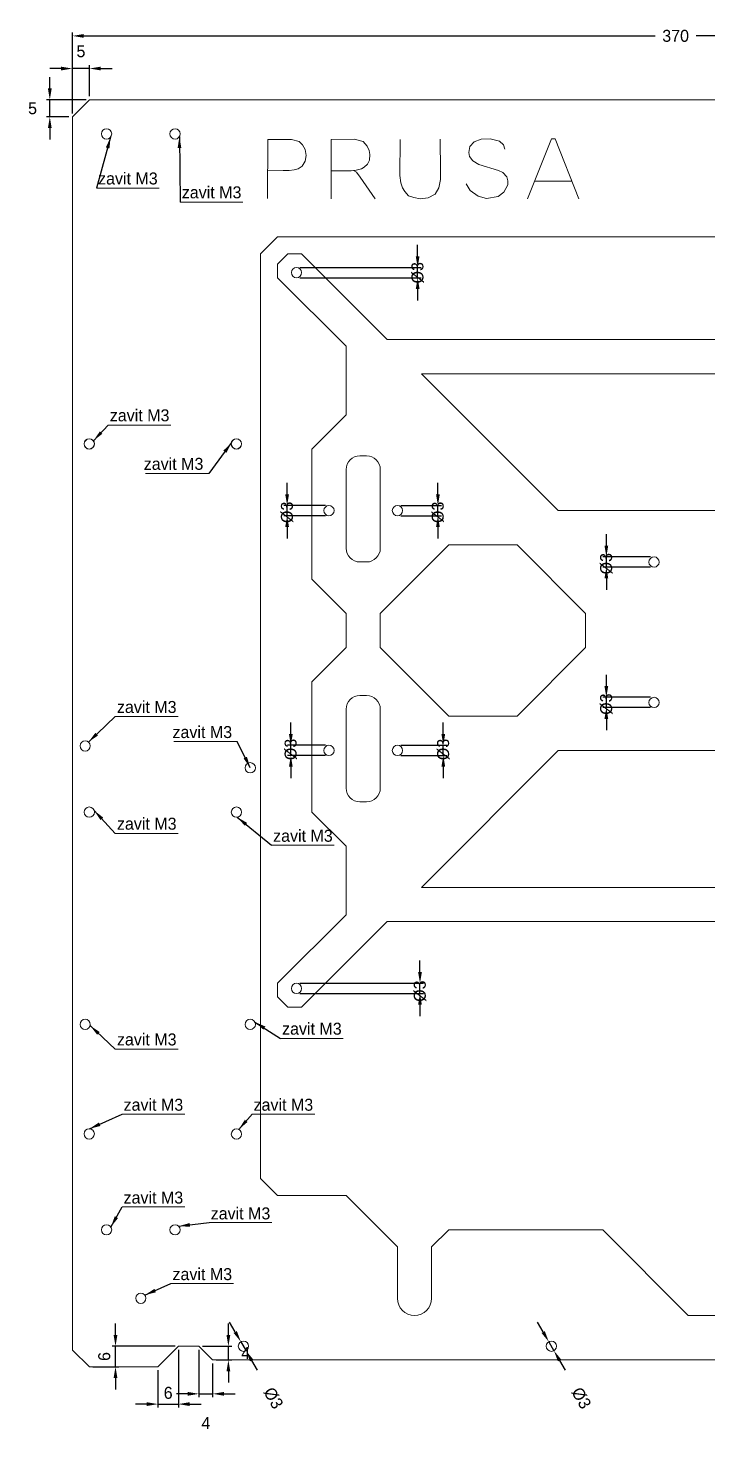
# Model space of a CAD drawing. Header units: millimetres. Extents: x 81 to 504, y 12 to 422.
# Drawn here: x 81.4 to 280.2, y 12.2 to 421.8 of the extents above; entities that cross this region are included whole.
import ezdxf

# ---------------------------------------------------------------- set-up
doc = ezdxf.new("R2010")
doc.units = ezdxf.units.MM
doc.header["$PDSIZE"] = -1
doc.layers.get('Defpoints').update_dxf_attribs({"true_color": 0xffffff})
for name, color, linetype, lineweight, true_color in [('3mm_DIRY', 7, 'Continuous', 15, 0xffffff), ('BED-NEW', 7, 'Continuous', 15, 0xffffff), ('INSIDE', 7, 'Continuous', 15, 0xffffff), ('KOTY', 9, 'Continuous', 15, 0xc0c0c0), ('M3_ZAVIT', 7, 'Continuous', 15, 0xffffff), ('NAME', 7, 'Continuous', 15, 0xffffff), ('OUTSIDE', 7, 'Continuous', 15, 0xffffff)]:
    doc.layers.add(name, color=color, linetype=linetype, lineweight=lineweight, true_color=true_color)
doc.styles.add('textstyle40', font='')
doc.styles.add('textstyle41', font='')
doc.styles.add('textstyle42', font='')
doc.styles.add('textstyle43', font='')
doc.styles.add('textstyle44', font='')
doc.styles.add('textstyle45', font='')
doc.styles.add('textstyle46', font='')
doc.styles.add('textstyle47', font='')
doc.styles.add('textstyle48', font='')
doc.styles.add('textstyle49', font='')
doc.styles.add('textstyle50', font='')
doc.styles.add('textstyle51', font='')
doc.styles.add('textstyle52', font='')
doc.styles.add('textstyle53', font='')
doc.styles.add('textstyle54', font='')
doc.styles.get('textstyle40').set_extended_font_data('TXT')
doc.styles.get('textstyle41').set_extended_font_data('TXT')
doc.styles.get('textstyle42').set_extended_font_data('TXT')
doc.styles.get('textstyle43').set_extended_font_data('TXT')
doc.styles.get('textstyle44').set_extended_font_data('TXT')
doc.styles.get('textstyle45').set_extended_font_data('TXT')
doc.styles.get('textstyle46').set_extended_font_data('TXT')
doc.styles.get('textstyle47').set_extended_font_data('TXT')
doc.styles.get('textstyle48').set_extended_font_data('TXT')
doc.styles.get('textstyle49').set_extended_font_data('TXT')
doc.styles.get('textstyle50').set_extended_font_data('TXT')
doc.styles.get('textstyle51').set_extended_font_data('TXT')
doc.styles.get('textstyle52').set_extended_font_data('TXT')
doc.styles.get('textstyle53').set_extended_font_data('TXT')
doc.styles.get('textstyle54').set_extended_font_data('TXT')
doc.dimstyles.new('QCADDimStyle', dxfattribs={"dimtxt": 3.5, "dimasz": 3.302, "dimexe": 1, "dimexo": 1, "dimgap": 1.524, "dimtad": 1, "dimtoh": 1, "dimdec": 4, "dimzin": 0, "dimdsep": 46, "dimtxsty": 'Standard', "dimcen": 0.09, "dimadec": 0, "dimazin": 0, "dimtfac": 1, "dimtdec": 4, "dimtofl": 0, "dimtmove": 0, "dimatfit": 3, "dimfxl": 1, "dimtolj": 1, "dimtzin": 0, "dimarcsym": 0})

# ---------------------------------------------------------------- blocks, each defined once
blk = doc.blocks.new('*D42')
at = {"layer": 'Defpoints', "color": 0}
for p in [(143.65, 38.2), (145.15, 35.6)]:
    blk.add_point(p, dxfattribs=at)
at = {"layer": 'KOTY', "color": 0, "lineweight": -2}
for p, q in [((142, 41.06), (140.35, 43.92)), ((143.65, 38.2), (145.15, 35.6)), ((146.8, 32.74), (148.45, 29.88))]:
    blk.add_line(p, q, dxfattribs=at)
at = {"layer": 'KOTY', "color": 0}
for points in [[(141.52, 40.78), (142.48, 41.33), (143.65, 38.2)], [(147.28, 33.02), (146.32, 32.47), (145.15, 35.6)]]:
    blk.add_solid(points, dxfattribs=at)
at = {"layer": 'KOTY', "color": 0, "insert": (153.14, 21.76), "char_height": 3.5, "attachment_point": 5, "rotation": 300}
blk.add_mtext('%%c3', dxfattribs=at)
blk = doc.blocks.new('*D43')
at = {"layer": 'Defpoints', "color": 0}
for p in [(233.65, 38.2), (235.15, 35.6)]:
    blk.add_point(p, dxfattribs=at)
at = {"layer": 'KOTY', "color": 0, "lineweight": -2}
for p, q in [((232, 41.06), (230.35, 43.92)), ((233.65, 38.2), (235.15, 35.6)), ((236.8, 32.74), (238.45, 29.88))]:
    blk.add_line(p, q, dxfattribs=at)
at = {"layer": 'KOTY', "color": 0}
for points in [[(231.52, 40.78), (232.48, 41.33), (233.65, 38.2)], [(237.28, 33.02), (236.32, 32.47), (235.15, 35.6)]]:
    blk.add_solid(points, dxfattribs=at)
at = {"layer": 'KOTY', "color": 0, "insert": (243.14, 21.76), "char_height": 3.5, "attachment_point": 5, "rotation": 300}
blk.add_mtext('%%c3', dxfattribs=at)
blk = doc.blocks.new('*D49')
at = {"layer": 'Defpoints', "color": 0}
for p in [(464.4, 419.53), (94.4, 395.9), (464.4, 395.9)]:
    blk.add_point(p, dxfattribs=at)
at = {"layer": 'KOTY', "color": 0, "lineweight": -2}
for p, q in [((94.4, 396.9), (94.4, 420.53)), ((97.7, 419.53), (264.7, 419.53)), ((461.1, 419.53), (276.75, 419.53)), ((464.4, 396.9), (464.4, 420.53))]:
    blk.add_line(p, q, dxfattribs=at)
at = {"layer": 'KOTY', "color": 0}
for points in [[(97.7, 420.08), (97.7, 418.98), (94.4, 419.53)], [(461.1, 418.98), (461.1, 420.08), (464.4, 419.53)]]:
    blk.add_solid(points, dxfattribs=at)
at = {"layer": 'KOTY', "color": 0, "insert": (270.72, 419.53), "char_height": 3.5, "attachment_point": 5}
blk.add_mtext('370', dxfattribs=at)
blk = doc.blocks.new('*D50')
at = {"layer": 'Defpoints', "color": 0}
for p in [(159.9, 351.9), (159.9, 348.9), (195.32, 351.9)]:
    blk.add_point(p, dxfattribs=at)
at = {"layer": 'KOTY', "color": 0, "lineweight": -2}
for p, q in [((195.32, 355.2), (195.32, 358.5)), ((160.9, 351.9), (196.32, 351.9)), ((160.9, 348.9), (196.32, 348.9)), ((195.32, 348.9), (195.32, 351.9)), ((195.32, 345.6), (195.32, 342.3))]:
    blk.add_line(p, q, dxfattribs=at)
at = {"layer": 'KOTY', "color": 0}
for points in [[(194.77, 355.2), (195.87, 355.2), (195.32, 351.9)], [(195.87, 345.6), (194.77, 345.6), (195.32, 348.9)]]:
    blk.add_solid(points, dxfattribs=at)
at = {"layer": 'KOTY', "color": 0, "insert": (195.32, 350.37), "char_height": 3.5, "attachment_point": 5, "rotation": 90}
blk.add_mtext('%%c3', dxfattribs=at)
blk = doc.blocks.new('*D51')
at = {"layer": 'Defpoints', "color": 0}
for p in [(189.4, 282.4), (189.4, 279.4), (201.24, 282.4)]:
    blk.add_point(p, dxfattribs=at)
at = {"layer": 'KOTY', "color": 0, "lineweight": -2}
for p, q in [((201.24, 285.7), (201.24, 289)), ((190.4, 282.4), (202.24, 282.4)), ((190.4, 279.4), (202.24, 279.4)), ((201.24, 279.4), (201.24, 282.4)), ((201.24, 276.1), (201.24, 272.8))]:
    blk.add_line(p, q, dxfattribs=at)
at = {"layer": 'KOTY', "color": 0}
for points in [[(200.69, 285.7), (201.79, 285.7), (201.24, 282.4)], [(201.79, 276.1), (200.69, 276.1), (201.24, 279.4)]]:
    blk.add_solid(points, dxfattribs=at)
at = {"layer": 'KOTY', "color": 0, "insert": (201.24, 280.41), "char_height": 3.5, "attachment_point": 5, "rotation": 90}
blk.add_mtext('%%c3', dxfattribs=at)
blk = doc.blocks.new('*D52')
at = {"layer": 'Defpoints', "color": 0}
for p in [(157.17, 282.4), (169.4, 282.4), (169.4, 279.4)]:
    blk.add_point(p, dxfattribs=at)
at = {"layer": 'KOTY', "color": 0, "lineweight": -2}
for p, q in [((157.17, 285.7), (157.17, 289)), ((168.4, 282.4), (156.17, 282.4)), ((168.4, 279.4), (156.17, 279.4)), ((157.17, 279.4), (157.17, 282.4)), ((157.17, 276.1), (157.17, 272.8))]:
    blk.add_line(p, q, dxfattribs=at)
at = {"layer": 'KOTY', "color": 0}
for points in [[(156.61, 285.7), (157.72, 285.7), (157.17, 282.4)], [(157.72, 276.1), (156.61, 276.1), (157.17, 279.4)]]:
    blk.add_solid(points, dxfattribs=at)
at = {"layer": 'KOTY', "color": 0, "insert": (157.17, 280.41), "char_height": 3.5, "attachment_point": 5, "rotation": 90}
blk.add_mtext('%%c3', dxfattribs=at)
blk = doc.blocks.new('*D53')
at = {"layer": 'Defpoints', "color": 0}
for p in [(189.4, 212.4), (189.4, 209.4), (202.82, 212.4)]:
    blk.add_point(p, dxfattribs=at)
at = {"layer": 'KOTY', "color": 0, "lineweight": -2}
for p, q in [((202.82, 215.7), (202.82, 219)), ((190.4, 212.4), (203.82, 212.4)), ((190.4, 209.4), (203.82, 209.4)), ((202.82, 209.4), (202.82, 212.4)), ((202.82, 206.1), (202.82, 202.8))]:
    blk.add_line(p, q, dxfattribs=at)
at = {"layer": 'KOTY', "color": 0}
for points in [[(202.27, 215.7), (203.37, 215.7), (202.82, 212.4)], [(203.37, 206.1), (202.27, 206.1), (202.82, 209.4)]]:
    blk.add_solid(points, dxfattribs=at)
at = {"layer": 'KOTY', "color": 0, "insert": (202.82, 211.17), "char_height": 3.5, "attachment_point": 5, "rotation": 90}
blk.add_mtext('%%c3', dxfattribs=at)
blk = doc.blocks.new('*D54')
at = {"layer": 'Defpoints', "color": 0}
for p in [(158.25, 212.4), (169.4, 212.4), (169.4, 209.4)]:
    blk.add_point(p, dxfattribs=at)
at = {"layer": 'KOTY', "color": 0, "lineweight": -2}
for p, q in [((158.25, 215.7), (158.25, 219)), ((168.4, 212.4), (157.25, 212.4)), ((168.4, 209.4), (157.25, 209.4)), ((158.25, 209.4), (158.25, 212.4)), ((158.25, 206.1), (158.25, 202.8))]:
    blk.add_line(p, q, dxfattribs=at)
at = {"layer": 'KOTY', "color": 0}
for points in [[(157.7, 215.7), (158.8, 215.7), (158.25, 212.4)], [(158.8, 206.1), (157.7, 206.1), (158.25, 209.4)]]:
    blk.add_solid(points, dxfattribs=at)
at = {"layer": 'KOTY', "color": 0, "insert": (158.25, 211.17), "char_height": 3.5, "attachment_point": 5, "rotation": 90}
blk.add_mtext('%%c3', dxfattribs=at)
blk = doc.blocks.new('*D55')
at = {"layer": 'Defpoints', "color": 0}
for p in [(159.9, 142.9), (159.9, 139.9), (196, 142.9)]:
    blk.add_point(p, dxfattribs=at)
at = {"layer": 'KOTY', "color": 0, "lineweight": -2}
for p, q in [((196, 146.2), (196, 149.5)), ((160.9, 142.9), (197, 142.9)), ((160.9, 139.9), (197, 139.9)), ((196, 139.9), (196, 142.9)), ((196, 136.6), (196, 133.3))]:
    blk.add_line(p, q, dxfattribs=at)
at = {"layer": 'KOTY', "color": 0}
for points in [[(195.45, 146.2), (196.55, 146.2), (196, 142.9)], [(196.55, 136.6), (195.45, 136.6), (196, 139.9)]]:
    blk.add_solid(points, dxfattribs=at)
at = {"layer": 'KOTY', "color": 0, "insert": (196, 140.6), "char_height": 3.5, "attachment_point": 5, "rotation": 90}
blk.add_mtext('%%c3', dxfattribs=at)
blk = doc.blocks.new('SW_NOTE_0')
at = {"layer": 'KOTY', "color": 0}
blk.add_line((18.33, 0), (0, 0), dxfattribs=at)
at = {"layer": 'KOTY', "color": 0, "insert": (0.49, 4.51), "char_height": 3.5, "attachment_point": 1, "style": 'textstyle40'}
blk.add_mtext('zavit M3', dxfattribs=at)
blk = doc.blocks.new('SW_NOTE_1')
at = {"layer": 'KOTY', "color": 0}
blk.add_line((18.33, 0), (0, 0), dxfattribs=at)
at = {"layer": 'KOTY', "color": 0, "insert": (0.42, 4.44), "char_height": 3.5, "attachment_point": 1, "style": 'textstyle41'}
blk.add_mtext('zavit M3', dxfattribs=at)
blk = doc.blocks.new('SW_NOTE_2')
at = {"layer": 'KOTY', "color": 0}
blk.add_line((18.33, 0), (0, 0), dxfattribs=at)
at = {"layer": 'KOTY', "color": 0, "insert": (0.44, 4.48), "char_height": 3.5, "attachment_point": 1, "style": 'textstyle42'}
blk.add_mtext('zavit M3', dxfattribs=at)
blk = doc.blocks.new('SW_NOTE_3')
at = {"layer": 'KOTY', "color": 0}
blk.add_line((18.33, 0), (0, 0), dxfattribs=at)
at = {"layer": 'KOTY', "color": 0, "insert": (0.44, 4.54), "char_height": 3.5, "attachment_point": 1, "style": 'textstyle43'}
blk.add_mtext('zavit M3', dxfattribs=at)
blk = doc.blocks.new('SW_NOTE_4')
at = {"layer": 'KOTY', "color": 0}
blk.add_line((18.33, 0), (0, 0), dxfattribs=at)
at = {"layer": 'KOTY', "color": 0, "insert": (0.45, 4.54), "char_height": 3.5, "attachment_point": 1, "style": 'textstyle44'}
blk.add_mtext('zavit M3', dxfattribs=at)
blk = doc.blocks.new('SW_NOTE_5')
at = {"layer": 'KOTY', "color": 0}
blk.add_line((18.33, 0), (0, 0), dxfattribs=at)
at = {"layer": 'KOTY', "color": 0, "insert": (0.47, 4.58), "char_height": 3.5, "attachment_point": 1, "style": 'textstyle45'}
blk.add_mtext('zavit M3', dxfattribs=at)
blk = doc.blocks.new('SW_NOTE_6')
at = {"layer": 'KOTY', "color": 0}
blk.add_line((18.33, 0), (0, 0), dxfattribs=at)
at = {"layer": 'KOTY', "color": 0, "insert": (0.48, 4.57), "char_height": 3.5, "attachment_point": 1, "style": 'textstyle46'}
blk.add_mtext('zavit M3', dxfattribs=at)
blk = doc.blocks.new('SW_NOTE_7')
at = {"layer": 'KOTY', "color": 0}
blk.add_line((18.33, 0), (0, 0), dxfattribs=at)
at = {"layer": 'KOTY', "color": 0, "insert": (0.48, 4.61), "char_height": 3.5, "attachment_point": 1, "style": 'textstyle47'}
blk.add_mtext('zavit M3', dxfattribs=at)
blk = doc.blocks.new('SW_NOTE_8')
at = {"layer": 'KOTY', "color": 0}
blk.add_line((18.33, 0), (0, 0), dxfattribs=at)
at = {"layer": 'KOTY', "color": 0, "insert": (0.45, 4.51), "char_height": 3.5, "attachment_point": 1, "style": 'textstyle48'}
blk.add_mtext('zavit M3', dxfattribs=at)
blk = doc.blocks.new('SW_NOTE_9')
at = {"layer": 'KOTY', "color": 0}
blk.add_line((-18.54, 0), (0, 0), dxfattribs=at)
at = {"layer": 'KOTY', "color": 0, "insert": (-18.95, 4.52), "char_height": 3.5, "attachment_point": 1, "style": 'textstyle49'}
blk.add_mtext('zavit M3', dxfattribs=at)
blk = doc.blocks.new('SW_NOTE_10')
at = {"layer": 'KOTY', "color": 0}
blk.add_line((18.33, 0), (0, 0), dxfattribs=at)
at = {"layer": 'KOTY', "color": 0, "insert": (0.48, 4.56), "char_height": 3.5, "attachment_point": 1, "style": 'textstyle50'}
blk.add_mtext('zavit M3', dxfattribs=at)
blk = doc.blocks.new('SW_NOTE_11')
at = {"layer": 'KOTY', "color": 0}
blk.add_line((18.33, 0), (0, 0), dxfattribs=at)
at = {"layer": 'KOTY', "color": 0, "insert": (0.48, 4.6), "char_height": 3.5, "attachment_point": 1, "style": 'textstyle51'}
blk.add_mtext('zavit M3', dxfattribs=at)
blk = doc.blocks.new('SW_NOTE_12')
at = {"layer": 'KOTY', "color": 0}
blk.add_line((-18.54, 0), (0, 0), dxfattribs=at)
at = {"layer": 'KOTY', "color": 0, "insert": (-19.03, 4.59), "char_height": 3.5, "attachment_point": 1, "style": 'textstyle52'}
blk.add_mtext('zavit M3', dxfattribs=at)
blk = doc.blocks.new('SW_NOTE_13')
at = {"layer": 'KOTY', "color": 0}
blk.add_line((18.33, 0), (0, 0), dxfattribs=at)
at = {"layer": 'KOTY', "color": 0, "insert": (0.48, 4.57), "char_height": 3.5, "attachment_point": 1, "style": 'textstyle53'}
blk.add_mtext('zavit M3', dxfattribs=at)
blk = doc.blocks.new('SW_NOTE_14')
at = {"layer": 'KOTY', "color": 0}
blk.add_line((18.33, 0), (0, 0), dxfattribs=at)
at = {"layer": 'KOTY', "color": 0, "insert": (0.5, 4.58), "char_height": 3.5, "attachment_point": 1, "style": 'textstyle54'}
blk.add_mtext('zavit M3', dxfattribs=at)
blk = doc.blocks.new('*D63')
at = {"layer": 'Defpoints', "color": 0}
for p in [(250.47, 226.4), (264.4, 226.4), (264.4, 223.4)]:
    blk.add_point(p, dxfattribs=at)
at = {"layer": 'KOTY', "color": 0, "lineweight": -2}
for p, q in [((250.47, 229.7), (250.47, 233)), ((263.4, 226.4), (249.47, 226.4)), ((250.47, 223.4), (250.47, 226.4)), ((263.4, 223.4), (249.47, 223.4)), ((250.47, 220.1), (250.47, 216.8))]:
    blk.add_line(p, q, dxfattribs=at)
at = {"layer": 'KOTY', "color": 0}
for points in [[(249.92, 229.7), (251.02, 229.7), (250.47, 226.4)], [(251.02, 220.1), (249.92, 220.1), (250.47, 223.4)]]:
    blk.add_solid(points, dxfattribs=at)
at = {"layer": 'KOTY', "color": 0, "insert": (250.47, 224.41), "char_height": 3.5, "attachment_point": 5, "rotation": 90}
blk.add_mtext('%%c3', dxfattribs=at)
blk = doc.blocks.new('*D64')
at = {"layer": 'Defpoints', "color": 0}
for p in [(250.47, 267.4), (264.4, 267.4), (264.4, 264.4)]:
    blk.add_point(p, dxfattribs=at)
at = {"layer": 'KOTY', "color": 0, "lineweight": -2}
for p, q in [((250.47, 270.7), (250.47, 274)), ((263.4, 267.4), (249.47, 267.4)), ((250.47, 264.4), (250.47, 267.4)), ((263.4, 264.4), (249.47, 264.4)), ((250.47, 261.1), (250.47, 257.8))]:
    blk.add_line(p, q, dxfattribs=at)
at = {"layer": 'KOTY', "color": 0}
for points in [[(249.92, 270.7), (251.02, 270.7), (250.47, 267.4)], [(251.02, 261.1), (249.92, 261.1), (250.47, 264.4)]]:
    blk.add_solid(points, dxfattribs=at)
at = {"layer": 'KOTY', "color": 0, "insert": (250.47, 265.41), "char_height": 3.5, "attachment_point": 5, "rotation": 90}
blk.add_mtext('%%c3', dxfattribs=at)
blk = doc.blocks.new('*D65')
at = {"layer": 'Defpoints', "color": 0}
for p in [(94.4, 410), (94.4, 400.9), (99.4, 400.9)]:
    blk.add_point(p, dxfattribs=at)
at = {"layer": 'KOTY', "color": 0, "lineweight": -2}
for p, q in [((91.1, 410), (87.8, 410)), ((94.4, 401.9), (94.4, 411)), ((99.4, 410), (94.4, 410)), ((99.4, 401.9), (99.4, 411)), ((102.7, 410), (106, 410))]:
    blk.add_line(p, q, dxfattribs=at)
at = {"layer": 'KOTY', "color": 0}
for points in [[(91.1, 409.45), (91.1, 410.55), (94.4, 410)], [(102.7, 410.55), (102.7, 409.45), (99.4, 410)]]:
    blk.add_solid(points, dxfattribs=at)
at = {"layer": 'KOTY', "color": 0, "insert": (96.9, 415.04), "char_height": 3.5, "attachment_point": 5}
blk.add_mtext('5', dxfattribs=at)
blk = doc.blocks.new('*D66')
at = {"layer": 'Defpoints', "color": 0}
for p in [(87.8, 400.9), (99.4, 400.9), (94.4, 395.9)]:
    blk.add_point(p, dxfattribs=at)
at = {"layer": 'KOTY', "color": 0, "lineweight": -2}
for p, q in [((87.8, 404.2), (87.8, 407.5)), ((98.4, 400.9), (86.8, 400.9)), ((87.8, 395.9), (87.8, 400.9)), ((93.4, 395.9), (86.8, 395.9)), ((87.8, 392.6), (87.8, 389.3))]:
    blk.add_line(p, q, dxfattribs=at)
at = {"layer": 'KOTY', "color": 0}
for points in [[(87.25, 404.2), (88.35, 404.2), (87.8, 400.9)], [(88.35, 392.6), (87.25, 392.6), (87.8, 395.9)]]:
    blk.add_solid(points, dxfattribs=at)
at = {"layer": 'KOTY', "color": 0, "insert": (82.76, 398.4), "char_height": 3.5, "attachment_point": 5}
blk.add_mtext('5', dxfattribs=at)
blk = doc.blocks.new('*D67')
at = {"layer": 'Defpoints', "color": 0}
for p in [(125.4, 36.9), (119.4, 30.9), (125.4, 20)]:
    blk.add_point(p, dxfattribs=at)
at = {"layer": 'KOTY', "color": 0, "lineweight": -2}
for p, q in [((125.4, 35.9), (125.4, 19)), ((119.4, 29.9), (119.4, 19)), ((116.1, 20), (112.8, 20)), ((119.4, 20), (125.4, 20)), ((128.7, 20), (132, 20))]:
    blk.add_line(p, q, dxfattribs=at)
at = {"layer": 'KOTY', "color": 0}
for points in [[(116.1, 19.45), (116.1, 20.55), (119.4, 20)], [(128.7, 20.55), (128.7, 19.45), (125.4, 20)]]:
    blk.add_solid(points, dxfattribs=at)
at = {"layer": 'KOTY', "color": 0, "insert": (122.4, 23.27), "char_height": 3.5, "attachment_point": 5}
blk.add_mtext('6', dxfattribs=at)
blk = doc.blocks.new('*D68')
at = {"layer": 'Defpoints', "color": 0}
for p in [(131.4, 36.9), (135.4, 32.9), (135.4, 23)]:
    blk.add_point(p, dxfattribs=at)
at = {"layer": 'KOTY', "color": 0, "lineweight": -2}
for p, q in [((131.4, 35.9), (131.4, 22)), ((135.4, 31.9), (135.4, 22)), ((128.1, 23), (124.8, 23)), ((131.4, 23), (135.4, 23)), ((138.7, 23), (142, 23))]:
    blk.add_line(p, q, dxfattribs=at)
at = {"layer": 'KOTY', "color": 0}
for points in [[(128.1, 22.45), (128.1, 23.55), (131.4, 23)], [(138.7, 23.55), (138.7, 22.45), (135.4, 23)]]:
    blk.add_solid(points, dxfattribs=at)
at = {"layer": 'KOTY', "color": 0, "insert": (133.4, 14.46), "char_height": 3.5, "attachment_point": 5}
blk.add_mtext('4', dxfattribs=at)
blk = doc.blocks.new('*D69')
at = {"layer": 'Defpoints', "color": 0}
for p in [(107, 36.9), (125.4, 36.9), (99.4, 30.9)]:
    blk.add_point(p, dxfattribs=at)
at = {"layer": 'KOTY', "color": 0, "lineweight": -2}
for p, q in [((107, 40.2), (107, 43.5)), ((124.4, 36.9), (106, 36.9)), ((107, 30.9), (107, 36.9)), ((100.4, 30.9), (108, 30.9)), ((107, 27.6), (107, 24.3))]:
    blk.add_line(p, q, dxfattribs=at)
at = {"layer": 'KOTY', "color": 0}
for points in [[(106.45, 40.2), (107.55, 40.2), (107, 36.9)], [(107.55, 27.6), (106.45, 27.6), (107, 30.9)]]:
    blk.add_solid(points, dxfattribs=at)
at = {"layer": 'KOTY', "color": 0, "insert": (103.73, 33.9), "char_height": 3.5, "attachment_point": 5, "rotation": 90}
blk.add_mtext('6', dxfattribs=at)
blk = doc.blocks.new('*D70')
at = {"layer": 'Defpoints', "color": 0}
for p in [(131.4, 36.9), (140, 36.9), (135.4, 32.9)]:
    blk.add_point(p, dxfattribs=at)
at = {"layer": 'KOTY', "color": 0, "lineweight": -2}
for p, q in [((140, 40.2), (140, 43.5)), ((132.4, 36.9), (141, 36.9)), ((140, 32.9), (140, 36.9)), ((136.4, 32.9), (141, 32.9)), ((140, 29.6), (140, 26.3))]:
    blk.add_line(p, q, dxfattribs=at)
at = {"layer": 'KOTY', "color": 0}
for points in [[(139.45, 40.2), (140.55, 40.2), (140, 36.9)], [(140.55, 29.6), (139.45, 29.6), (140, 32.9)]]:
    blk.add_solid(points, dxfattribs=at)
at = {"layer": 'KOTY', "color": 0, "insert": (145.04, 34.9), "char_height": 3.5, "attachment_point": 5}
blk.add_mtext('4', dxfattribs=at)

msp = doc.modelspace()

# ---------------------------------------------------------------- linework, layer by layer
at = {"layer": '3mm_DIRY'}
for centre in [(159.9, 350.4), (169.4, 280.9), (189.4, 280.9), (264.4, 265.9), (264.4, 224.9), (169.4, 210.9), (189.4, 210.9), (159.9, 141.4), (144.4, 36.9), (234.4, 36.9)]:
    msp.add_circle(centre, 1.5, dxfattribs=at)
at = {"layer": 'BED-NEW'}
for p, q in [((157.4, 355.9), (154.4, 352.9)), ((154.4, 352.9), (154.4, 350.9)), ((159.4, 355.9), (157.4, 355.9)), ((159.4, 355.9), (161.4, 355.9)), ((161.4, 355.9), (186.4, 330.9)), ((154.4, 350.9), (154.4, 348.9)), ((154.4, 348.9), (174.4, 328.9)), ((174.4, 328.9), (174.4, 308.9)), ((186.4, 330.9), (342.4, 330.9)), ((196.4, 320.9), (332.4, 320.9)), ((196.4, 320.9), (236.4, 280.9)), ((174.4, 308.9), (164.4, 298.9)), ((164.4, 298.9), (164.4, 260.9)), ((178.4, 296.91), (180.4, 296.91)), ((174.4, 269.91), (174.4, 292.91)), ((184.4, 292.91), (184.4, 269.91)), ((292.4, 280.9), (236.4, 280.9)), ((184.4, 250.9), (204.4, 270.9)), ((204.4, 270.9), (224.4, 270.9)), ((224.4, 270.9), (244.4, 250.9)), ((180.4, 265.91), (178.4, 265.91)), ((164.4, 260.9), (174.4, 250.9)), ((174.4, 250.9), (174.4, 240.9)), ((184.4, 240.9), (184.4, 250.9)), ((244.4, 250.9), (244.4, 240.9)), ((174.4, 240.9), (164.4, 230.9)), ((204.4, 220.9), (184.4, 240.9)), ((244.4, 240.9), (224.4, 220.9)), ((164.4, 230.9), (164.4, 192.9)), ((178.4, 226.9), (180.4, 226.9)), ((174.4, 199.9), (174.4, 222.9)), ((184.4, 222.9), (184.4, 199.9)), ((224.4, 220.9), (204.4, 220.9)), ((236.4, 210.9), (196.4, 170.9)), ((292.4, 210.9), (236.4, 210.9)), ((164.4, 192.9), (174.4, 182.9)), ((180.4, 195.9), (178.4, 195.9)), ((174.4, 162.9), (174.4, 182.9)), ((332.4, 170.9), (196.4, 170.9)), ((154.4, 142.9), (174.4, 162.9)), ((161.4, 135.9), (186.4, 160.9)), ((186.4, 160.9), (342.4, 160.9)), ((154.4, 142.9), (154.4, 138.9)), ((154.4, 138.9), (157.4, 135.9)), ((157.4, 135.9), (159.4, 135.9)), ((161.4, 135.9), (159.4, 135.9))]:
    msp.add_line(p, q, dxfattribs=at)
for centre, start, end in [((178.4, 292.91), 90, 180), ((180.4, 292.91), 0, 90), ((178.4, 269.91), 180, 270), ((180.4, 269.91), 270, 0), ((178.4, 222.9), 90, 180), ((180.4, 222.9), 0, 90), ((178.4, 199.9), 180, 270), ((180.4, 199.9), 270, 0)]:
    msp.add_arc(centre, 4, start, end, dxfattribs=at)
at = {"layer": 'INSIDE'}
for p, q in [((149.4, 355.9), (154.4, 360.9)), ((154.4, 360.9), (404.4, 360.9)), ((149.4, 85.9), (149.4, 355.9)), ((154.4, 80.9), (149.4, 85.9)), ((174.4, 80.9), (154.4, 80.9)), ((189.4, 65.9), (174.4, 80.9)), ((199.4, 65.9), (204.4, 70.9)), ((204.4, 70.9), (249.4, 70.9)), ((274.4, 45.9), (249.4, 70.9)), ((189.4, 50.9), (189.4, 65.9)), ((199.4, 50.9), (199.4, 65.9)), ((274.4, 45.9), (284.4, 45.9))]:
    msp.add_line(p, q, dxfattribs=at)
msp.add_arc((194.4, 50.9), 5, 180, 0, dxfattribs=at)
at = {"layer": 'KOTY'}
for p, q in [((104.86, 305.88), (100.53, 301.3)), ((146.9, 104.63), (143.01, 100.21))]:
    msp.add_line(p, q, dxfattribs=at)
for points in [[(100.53, 301.3), (103.16, 303.35), (102.43, 304.05)], [(143.01, 100.21), (145.57, 102.36), (144.81, 103.03)]]:
    msp.add_solid(points, dxfattribs=at)
at = {"layer": 'M3_ZAVIT'}
for centre in [(104.4, 390.9), (124.4, 390.9), (99.32, 300.39), (99.35, 300.37), (98.14, 212.18), (146.4, 205.83), (99.35, 192.87), (142.35, 192.87), (98.14, 130.9), (146.4, 130.9), (99.32, 98.89), (142.35, 98.87), (104.4, 70.9), (124.4, 70.9), (114.4, 50.9)]:
    msp.add_circle(centre, 1.5, dxfattribs=at)
at = {"layer": 'M3_ZAVIT', "color": 7, "true_color": 0xffffff}
for centre in [(142.32, 300.39), (142.35, 300.37)]:
    msp.add_circle(centre, 1.5, dxfattribs=at)
at = {"layer": 'NAME'}
for p, q in [((151.43, 372.06), (151.5, 389.31)), ((151.5, 389.31), (158.49, 389.31)), ((158.49, 389.31), (160.64, 388.66)), ((169.99, 389.31), (176.78, 389.38)), ((170.05, 371.93), (169.99, 389.31)), ((176.78, 389.38), (179.39, 388.72)), ((190.17, 389.31), (190.11, 378.73)), ((202, 380.1), (201.93, 389.38)), ((211.81, 388.56), (213.9, 389.35)), ((213.9, 389.35), (216.51, 389.48)), ((216.51, 389.48), (219.25, 388.76)), ((227.43, 371.93), (234.42, 389.44)), ((234.42, 389.44), (235.53, 389.44)), ((235.53, 389.44), (242.39, 371.93)), ((160.64, 388.66), (161.69, 387.68)), ((161.69, 387.68), (162.41, 386.37)), ((162.41, 386.37), (162.73, 384.61)), ((179.39, 388.72), (180.57, 387.35)), ((180.57, 387.35), (181.16, 386.04)), ((181.16, 386.04), (181.35, 384.93)), ((210.3, 385.49), (210.56, 387.26)), ((210.43, 384.32), (210.3, 385.49)), ((210.56, 387.26), (211.81, 388.56)), ((219.25, 388.76), (220.37, 387.71)), ((220.37, 387.71), (220.82, 386.47)), ((161.56, 381.47), (160.38, 380.75)), ((162.41, 382.91), (161.56, 381.47)), ((162.73, 384.61), (162.41, 382.91)), ((179.72, 381.21), (178.87, 380.69)), ((180.64, 382.12), (179.72, 381.21)), ((181.22, 383.23), (180.64, 382.12)), ((181.35, 384.93), (181.22, 383.23)), ((211.48, 383.07), (210.43, 384.32)), ((213.18, 381.96), (211.48, 383.07)), ((218.99, 380.2), (213.18, 381.96)), ((156, 380.23), (151.46, 380.33)), ((157.77, 380.23), (156, 380.23)), ((159.2, 380.42), (157.77, 380.23)), ((160.38, 380.75), (159.2, 380.42)), ((174.62, 380.16), (170.02, 380.13)), ((174.62, 380.16), (176.52, 380.23)), ((175.93, 380.16), (174.62, 380.16)), ((177.37, 380.29), (175.93, 380.16)), ((176.52, 380.23), (177.43, 379.71)), ((178.87, 380.69), (177.37, 380.29)), ((177.43, 379.71), (178.48, 378.33)), ((178.48, 378.33), (182.92, 372)), ((190.11, 378.73), (190.37, 376.64)), ((201.54, 375.13), (202, 377.62)), ((202, 377.62), (202, 380.1)), ((220.17, 379.68), (218.99, 380.2)), ((221.35, 378.37), (220.17, 379.68)), ((221.67, 377.26), (221.35, 378.37)), ((221.67, 376.02), (221.67, 377.26)), ((240.36, 377.1), (229.51, 377.09)), ((190.37, 376.64), (190.89, 375.13)), ((190.89, 375.13), (191.61, 374.09)), ((191.61, 374.09), (192.61, 372.86)), ((192.61, 372.86), (194.24, 372.33)), ((198.41, 372.26), (200.43, 373.3)), ((200.43, 373.3), (201.54, 375.13)), ((209.52, 376.34), (210.63, 374.38)), ((210.63, 374.38), (213.05, 372.75)), ((218.86, 372.62), (220.5, 373.93)), ((220.5, 373.93), (221.67, 376.02)), ((194.24, 372.33), (196.05, 372)), ((196.05, 372), (198.41, 372.26)), ((213.05, 372.75), (215.4, 372.1)), ((215.4, 372.1), (218.86, 372.62))]:
    msp.add_line(p, q, dxfattribs=at)
at = {"layer": 'OUTSIDE'}
for p, q in [((94.4, 395.9), (99.4, 400.9)), ((99.4, 400.9), (459.4, 400.9)), ((94.4, 35.71), (94.4, 395.9)), ((121.4, 32.9), (125.4, 36.9)), ((125.4, 36.9), (131.4, 36.9)), ((131.4, 36.9), (135.4, 32.9)), ((99.4, 30.9), (94.4, 35.71)), ((121.4, 32.9), (119.4, 30.9)), ((423.4, 32.9), (135.4, 32.9)), ((119.4, 30.9), (99.4, 30.9))]:
    msp.add_line(p, q, dxfattribs=at)

# ---------------------------------------------------------------- block references
at = {"layer": 'KOTY'}
for name, p in [('SW_NOTE_13', (101.43, 375.08)), ('SW_NOTE_14', (125.88, 371.02)), ('SW_NOTE_11', (104.86, 305.88)), ('SW_NOTE_12', (134.29, 291.73)), ('SW_NOTE_10', (106.94, 220.76)), ('SW_NOTE_9', (142.61, 213.48)), ('SW_NOTE_7', (106.94, 186.63)), ('SW_NOTE_8', (152.62, 183.2)), ('SW_NOTE_5', (155.22, 126.8)), ('SW_NOTE_6', (106.94, 123.67)), ('SW_NOTE_3', (108.92, 104.63)), ('SW_NOTE_4', (146.9, 104.63)), ('SW_NOTE_2', (108.92, 77.58)), ('SW_NOTE_1', (134.41, 73)), ('SW_NOTE_0', (123.17, 55.2))]:
    msp.add_blockref(name, p, dxfattribs=at)

# ---------------------------------------------------------------- dimensions: what is measured, and where the dimension line sits
dim = msp.add_linear_dim(base=(464.4, 419.53), p1=(94.4, 395.9), p2=(464.4, 395.9), dimstyle='QCADDimStyle', override={"dimtxt": 3.5, "dimasz": 3.302, "dimexe": 1, "dimexo": 1, "dimgap": 1.524, "dimtad": 1, "dimdec": 0, "dimzin": 1, "dimdsep": 44, "dimcen": 2.5, "dimclrd": 0, "dimclre": 0, "dimclrt": 0, "dimtofl": 1, "dimtmove": 2, "dimtolj": 0, "dimtzin": 1}, dxfattribs=at)
dim.commit()
dim.dimension.update_dxf_attribs({"geometry": '*D49', "text_midpoint": (270.72, 419.53), "dimtype": 160})
for base, p1, p2, picture, middle in [((94.4, 410), (99.4, 400.9), (94.4, 400.9), '*D65', (96.9, 415.04)), ((125.4, 20), (119.4, 30.9), (125.4, 36.9), '*D67', (122.4, 23.27)), ((135.4, 23), (131.4, 36.9), (135.4, 32.9), '*D68', (133.4, 14.46))]:
    dim = msp.add_linear_dim(base=base, p1=p1, p2=p2, dimstyle='QCADDimStyle', override={"dimtxt": 3.5, "dimasz": 3.302, "dimexe": 1, "dimexo": 1, "dimgap": 1.524, "dimtad": 1, "dimdec": 0, "dimzin": 1, "dimdsep": 44, "dimcen": 2.5, "dimclrd": 0, "dimclre": 0, "dimclrt": 0, "dimtofl": 1, "dimtmove": 2, "dimtolj": 0, "dimtzin": 1}, dxfattribs=at)
    dim.commit()
    dim.dimension.update_dxf_attribs({"geometry": picture, "text_midpoint": middle})
for base, p1, p2, picture, middle in [((87.8, 400.9), (94.4, 395.9), (99.4, 400.9), '*D66', (82.76, 398.4)), ((107, 36.9), (99.4, 30.9), (125.4, 36.9), '*D69', (103.73, 33.9)), ((140, 36.9), (135.4, 32.9), (131.4, 36.9), '*D70', (145.04, 34.9))]:
    dim = msp.add_linear_dim(base=base, p1=p1, p2=p2, angle=90, dimstyle='QCADDimStyle', override={"dimtxt": 3.5, "dimasz": 3.302, "dimexe": 1, "dimexo": 1, "dimgap": 1.524, "dimtad": 1, "dimdec": 0, "dimzin": 1, "dimdsep": 44, "dimcen": 2.5, "dimclrd": 0, "dimclre": 0, "dimclrt": 0, "dimtofl": 1, "dimtmove": 2, "dimtolj": 0, "dimtzin": 1}, dxfattribs=at)
    dim.commit()
    dim.dimension.update_dxf_attribs({"geometry": picture, "text_midpoint": middle})
for base, p1, p2, picture, middle in [((195.32, 351.9), (159.9, 348.9), (159.9, 351.9), '*D50', (195.32, 350.37)), ((157.17, 282.4), (169.4, 279.4), (169.4, 282.4), '*D52', (157.17, 280.41)), ((201.24, 282.4), (189.4, 279.4), (189.4, 282.4), '*D51', (201.24, 280.41)), ((250.47, 267.4), (264.4, 264.4), (264.4, 267.4), '*D64', (250.47, 265.41)), ((250.47, 226.4), (264.4, 223.4), (264.4, 226.4), '*D63', (250.47, 224.41)), ((158.25, 212.4), (169.4, 209.4), (169.4, 212.4), '*D54', (158.25, 211.17)), ((202.82, 212.4), (189.4, 209.4), (189.4, 212.4), '*D53', (202.82, 211.17)), ((196, 142.9), (159.9, 139.9), (159.9, 142.9), '*D55', (196, 140.6))]:
    dim = msp.add_linear_dim(base=base, p1=p1, p2=p2, angle=90, text='%%c<>', dimstyle='QCADDimStyle', override={"dimtxt": 3.5, "dimasz": 3.302, "dimexe": 1, "dimexo": 1, "dimgap": 1.524, "dimtad": 1, "dimdec": 0, "dimzin": 1, "dimdsep": 44, "dimcen": 2.5, "dimclrd": 0, "dimclre": 0, "dimclrt": 0, "dimtofl": 1, "dimtmove": 2, "dimtolj": 0, "dimtzin": 1}, dxfattribs=at)
    dim.commit()
    dim.dimension.update_dxf_attribs({"geometry": picture, "text_midpoint": middle, "dimtype": 160})
for p1, p2, picture, middle in [((143.65, 38.2), (145.15, 35.6), '*D42', (153.14, 21.76)), ((233.65, 38.2), (235.15, 35.6), '*D43', (243.14, 21.76))]:
    dim = msp.add_diameter_dim_2p(p1=p1, p2=p2, dimstyle='QCADDimStyle', override={"dimtxt": 3.5, "dimasz": 3.302, "dimexe": 1, "dimexo": 1, "dimgap": 1.524, "dimtad": 1, "dimdec": 0, "dimzin": 1, "dimdsep": 44, "dimcen": 2.5, "dimclrd": 0, "dimclre": 0, "dimclrt": 0, "dimtofl": 1, "dimtmove": 2, "dimtolj": 0, "dimtzin": 1}, dxfattribs=at)
    dim.commit()
    dim.dimension.update_dxf_attribs({"geometry": picture, "text_midpoint": middle, "dimtype": 163})

# ---------------------------------------------------------------- leaders
for points in [[(105.58, 389.97), (101.43, 375.08)], [(125.67, 390.1), (125.88, 371.02)], [(140.91, 300.77), (134.29, 291.73)], [(99.09, 213.34), (106.94, 220.76)], [(146.4, 205.83), (142.61, 213.48)], [(100.77, 193.34), (106.94, 186.63)], [(142.58, 191.38), (152.62, 183.2)], [(147.74, 131.58), (155.22, 126.8)], [(99.59, 130.52), (106.94, 123.67)], [(99.36, 100.39), (108.92, 104.63)], [(105.66, 71.72), (108.92, 77.58)], [(125.46, 71.96), (134.41, 73)], [(115.58, 51.83), (123.17, 55.2)]]:
    msp.add_leader(points, dimstyle='QCADDimStyle', dxfattribs=at)

doc.saveas('drawing.dxf')
